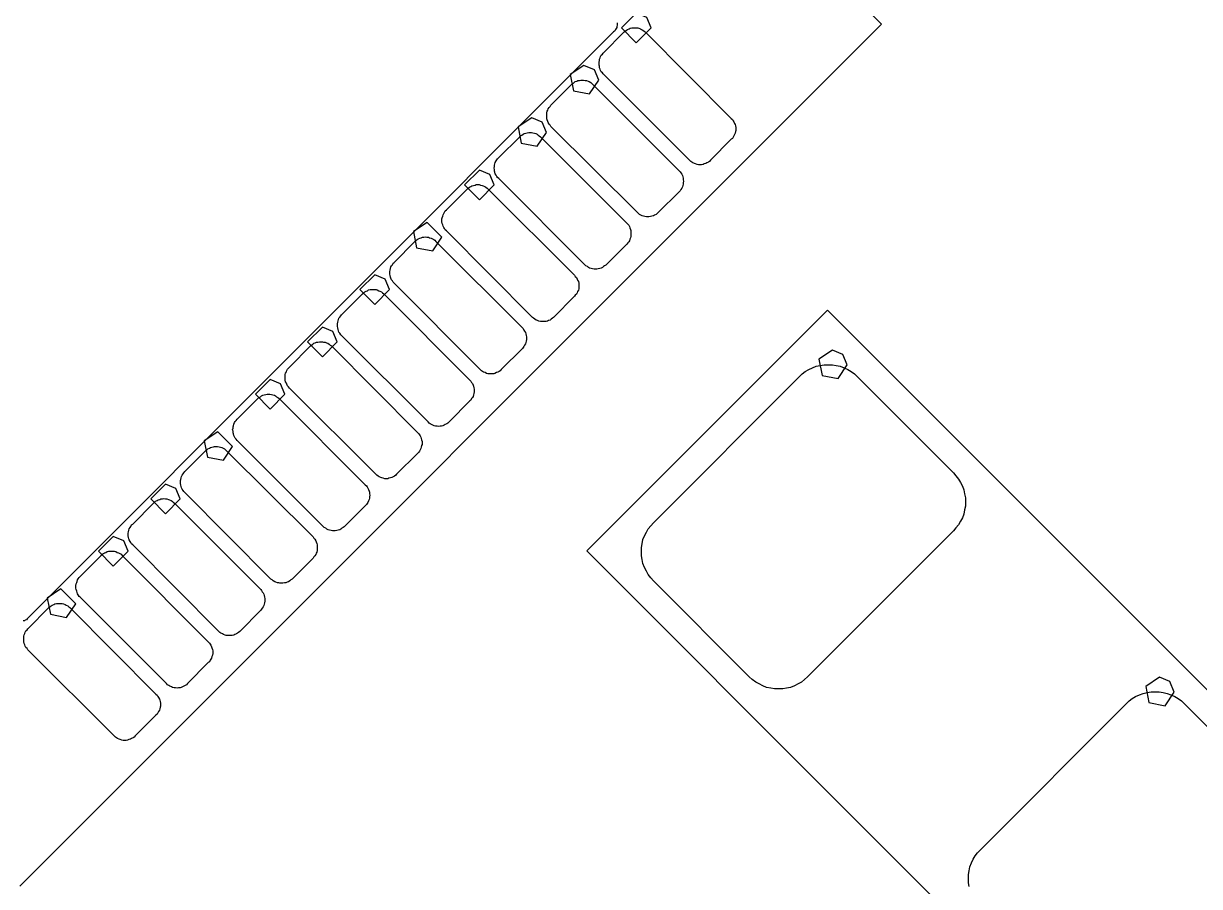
# Model space of a CAD drawing. Extents: x 114 to 258, y 8 to 198.
# Drawn here: x 189.37 to 197.32, y 144.08 to 149.91 of the extents above; entities that cross this region are included whole.
import ezdxf

# ---------------------------------------------------------------- set-up
doc = ezdxf.new("R2010")
doc.units = 0

msp = doc.modelspace()

# ---------------------------------------------------------------- linework, layer by layer
at = {"layer": 'Layer 1', "color": 7}
for points in [[(195.1736, 149.90806), (189.34938, 155.73482)], [(193.515234, 149.982152), (193.415234, 149.882152), (193.515234, 149.782152), (193.615234, 149.882152), (193.585945, 149.952863), (193.515234, 149.982152), (193.515234, 149.982152)], [(189.34938, 144.08384), (195.1736, 149.90806)], [(193.36258, 149.85472), (189.40272, 145.89486)], [(193.29146, 149.71248), (193.4337, 149.85472)], [(193.36766, 149.8598), (193.36258, 149.85472)], [(193.37274, 149.86488), (193.36766, 149.8598)], [(193.37528, 149.8725), (193.37274, 149.86488)], [(193.38036, 149.87758), (193.37528, 149.8725)], [(193.3829, 149.8852), (193.38036, 149.87758)], [(193.38544, 149.90044), (193.3829, 149.89282)], [(193.3829, 149.89282), (193.3829, 149.8852)], [(193.38544, 149.91568), (193.38544, 149.90806)], [(193.38544, 149.90806), (193.38544, 149.90044)], [(193.4337, 149.85472), (193.44132, 149.8598)], [(193.44132, 149.8598), (193.44894, 149.86742)], [(193.44894, 149.86742), (193.45656, 149.8725)], [(193.45656, 149.8725), (193.46672, 149.87504)], [(193.46672, 149.87504), (193.47434, 149.88012)], [(193.47434, 149.88012), (193.4845, 149.88266)], [(193.4845, 149.88266), (193.49466, 149.88266)], [(193.49466, 149.88266), (193.50482, 149.88266)], [(193.50482, 149.88266), (193.51498, 149.88266)], [(193.51498, 149.88266), (193.52514, 149.88266)], [(193.52514, 149.88266), (193.53276, 149.88012)], [(193.53276, 149.88012), (193.54292, 149.87504)], [(193.54292, 149.87504), (193.55054, 149.8725)], [(193.55054, 149.8725), (193.5607, 149.86742)], [(193.5607, 149.86742), (193.56832, 149.8598)], [(193.56832, 149.8598), (193.57594, 149.85472)], [(193.57594, 149.85472), (194.1576, 149.27052)], [(193.26606, 149.67184), (193.27114, 149.67946)], [(193.27114, 149.67946), (193.27368, 149.68962)], [(193.27368, 149.68962), (193.27876, 149.69724)], [(193.27876, 149.69724), (193.28638, 149.70486)], [(193.28638, 149.70486), (193.29146, 149.71248)], [(193.161666, 149.628584), (193.069278, 149.566852), (193.090955, 149.457873), (193.199934, 149.436196), (193.261666, 149.528584), (193.232377, 149.599295), (193.161666, 149.628584), (193.161666, 149.628584)], [(193.26352, 149.65152), (193.26606, 149.66168)], [(193.26352, 149.64136), (193.26352, 149.65152)], [(193.26352, 149.6312), (193.26352, 149.64136)], [(193.26606, 149.62358), (193.26352, 149.6312)], [(193.26606, 149.66168), (193.26606, 149.67184)], [(193.26606, 149.61342), (193.26606, 149.62358)], [(193.27114, 149.60326), (193.26606, 149.61342)], [(193.27368, 149.59564), (193.27114, 149.60326)], [(193.09588, 149.51436), (193.1035, 149.51944)], [(193.1035, 149.51944), (193.11366, 149.52198)], [(193.11366, 149.52198), (193.12128, 149.52706)], [(193.12128, 149.52706), (193.13144, 149.52706)], [(193.13144, 149.52706), (193.1416, 149.5296)], [(193.1416, 149.5296), (193.15176, 149.5296)], [(193.15176, 149.5296), (193.15938, 149.5296)], [(193.15938, 149.5296), (193.16954, 149.52706)], [(193.16954, 149.52706), (193.1797, 149.52706)], [(193.1797, 149.52706), (193.18986, 149.52198)], [(193.18986, 149.52198), (193.19748, 149.51944)], [(193.19748, 149.51944), (193.20764, 149.51436)], [(193.27876, 149.58548), (193.27368, 149.59564)], [(193.28638, 149.57786), (193.27876, 149.58548)], [(193.29146, 149.57278), (193.28638, 149.57786)], [(193.87566, 148.98858), (193.29146, 149.57278)], [(192.9384, 149.35942), (193.08064, 149.50166)], [(193.08064, 149.50166), (193.08826, 149.50674)], [(193.08826, 149.50674), (193.09588, 149.51436)], [(193.20764, 149.51436), (193.21526, 149.50674)], [(193.21526, 149.50674), (193.22034, 149.50166)], [(193.22034, 149.50166), (193.80454, 148.91746)], [(192.91046, 149.30862), (192.913, 149.31878)], [(192.91046, 149.29846), (192.91046, 149.30862)], [(192.91046, 149.2883), (192.91046, 149.29846)], [(192.91046, 149.27814), (192.91046, 149.2883)], [(192.913, 149.31878), (192.91808, 149.3264)], [(192.91808, 149.3264), (192.92062, 149.33656)], [(192.92062, 149.33656), (192.9257, 149.34418)], [(192.9257, 149.34418), (192.93332, 149.3518)], [(192.93332, 149.3518), (192.9384, 149.35942)], [(192.808352, 149.275016), (192.715964, 149.213284), (192.737641, 149.104305), (192.84662, 149.082628), (192.908352, 149.175016), (192.879063, 149.245727), (192.808352, 149.275016), (192.808352, 149.275016)], [(192.91046, 149.26798), (192.91046, 149.27814)], [(192.913, 149.26036), (192.91046, 149.26798)], [(192.91808, 149.2502), (192.913, 149.26036)], [(192.92062, 149.24258), (192.91808, 149.2502)], [(192.9257, 149.23242), (192.92062, 149.24258)], [(192.93332, 149.2248), (192.9257, 149.23242)], [(192.9384, 149.21718), (192.93332, 149.2248)], [(193.5226, 148.63552), (192.9384, 149.21718)], [(194.1576, 149.27052), (194.16522, 149.2629)], [(194.16522, 149.2629), (194.1703, 149.25528)], [(194.1703, 149.25528), (194.17538, 149.24766)], [(194.17538, 149.24766), (194.18046, 149.2375)], [(194.18046, 149.2375), (194.183, 149.22988)], [(194.183, 149.22988), (194.18554, 149.21972)], [(194.18554, 149.21972), (194.18808, 149.20956)], [(194.18808, 149.20956), (194.18808, 149.1994)], [(192.58534, 149.00636), (192.72758, 149.14606)], [(192.72758, 149.14606), (192.73266, 149.15368)], [(192.73266, 149.15368), (192.74282, 149.15876)], [(192.74282, 149.15876), (192.75044, 149.16384)], [(192.75044, 149.16384), (192.75806, 149.16892)], [(192.75806, 149.16892), (192.76822, 149.17146)], [(192.76822, 149.17146), (192.77838, 149.174)], [(192.77838, 149.174), (192.78854, 149.17654)], [(192.78854, 149.17654), (192.79616, 149.17654)], [(192.79616, 149.17654), (192.80632, 149.17654)], [(192.80632, 149.17654), (192.81648, 149.174)], [(192.81648, 149.174), (192.82664, 149.17146)], [(192.82664, 149.17146), (192.8368, 149.16892)], [(192.8368, 149.16892), (192.84442, 149.16384)], [(192.84442, 149.16384), (192.85204, 149.15876)], [(192.85204, 149.15876), (192.85966, 149.15368)], [(192.85966, 149.15368), (192.86728, 149.14606)], [(192.86728, 149.14606), (193.45148, 148.5644)], [(194.1576, 149.13082), (194.0179, 148.98858)], [(194.16522, 149.1359), (194.1576, 149.13082)], [(194.1703, 149.14352), (194.16522, 149.1359)], [(194.17538, 149.15368), (194.1703, 149.14352)], [(194.18046, 149.1613), (194.17538, 149.15368)], [(194.183, 149.17146), (194.18046, 149.1613)], [(194.18554, 149.18162), (194.183, 149.17146)], [(194.18808, 149.18924), (194.18554, 149.18162)], [(194.18808, 149.1994), (194.18808, 149.18924)], [(192.5574, 148.95556), (192.55994, 148.96318)], [(192.55994, 148.96318), (192.56248, 148.97334)], [(192.56248, 148.97334), (192.56756, 148.9835)], [(192.56756, 148.9835), (192.57264, 148.99112)], [(192.57264, 148.99112), (192.57772, 148.99874)], [(192.57772, 148.99874), (192.58534, 149.00636)], [(193.88328, 148.98096), (193.87566, 148.98858)], [(193.8909, 148.97588), (193.88328, 148.98096)], [(193.89852, 148.9708), (193.8909, 148.97588)], [(193.90868, 148.96572), (193.89852, 148.9708)], [(193.9163, 148.96318), (193.90868, 148.96572)], [(193.92646, 148.96064), (193.9163, 148.96318)], [(193.97472, 148.96318), (193.9671, 148.96064)], [(193.98488, 148.96572), (193.97472, 148.96318)], [(193.9925, 148.9708), (193.98488, 148.96572)], [(194.00266, 148.97588), (193.9925, 148.9708)], [(194.01028, 148.98096), (194.00266, 148.97588)], [(194.0179, 148.98858), (194.01028, 148.98096)], [(192.454784, 148.921448), (192.354784, 148.821448), (192.454784, 148.721448), (192.554784, 148.821448), (192.525495, 148.892159), (192.454784, 148.921448), (192.454784, 148.921448)], [(192.55486, 148.93524), (192.5574, 148.9454)], [(192.5574, 148.92508), (192.55486, 148.93524)], [(192.5574, 148.9454), (192.5574, 148.95556)], [(192.5574, 148.91492), (192.5574, 148.92508)], [(192.55994, 148.9073), (192.5574, 148.91492)], [(192.56248, 148.89714), (192.55994, 148.9073)], [(192.56756, 148.88698), (192.56248, 148.89714)], [(192.57264, 148.87936), (192.56756, 148.88698)], [(193.80454, 148.91746), (193.81216, 148.90984)], [(193.81216, 148.90984), (193.81724, 148.90222)], [(193.81724, 148.90222), (193.82232, 148.8946)], [(193.82232, 148.8946), (193.8274, 148.88444)], [(193.8274, 148.88444), (193.82994, 148.87682)], [(193.93662, 148.9581), (193.92646, 148.96064)], [(193.94678, 148.9581), (193.93662, 148.9581)], [(193.95694, 148.9581), (193.94678, 148.9581)], [(193.9671, 148.96064), (193.95694, 148.9581)], [(192.3796, 148.80062), (192.38722, 148.8057)], [(192.38722, 148.8057), (192.39738, 148.81078)], [(192.39738, 148.81078), (192.405, 148.81586)], [(192.405, 148.81586), (192.41516, 148.8184)], [(192.41516, 148.8184), (192.42532, 148.82094)], [(192.42532, 148.82094), (192.43294, 148.82348)], [(192.43294, 148.82348), (192.4431, 148.82348)], [(192.4431, 148.82348), (192.45326, 148.82348)], [(192.45326, 148.82348), (192.46342, 148.82094)], [(192.46342, 148.82094), (192.47358, 148.8184)], [(192.47358, 148.8184), (192.4812, 148.81586)], [(192.4812, 148.81586), (192.49136, 148.81078)], [(192.49136, 148.81078), (192.49898, 148.8057)], [(192.49898, 148.8057), (192.5066, 148.80062)], [(192.57772, 148.87174), (192.57264, 148.87936)], [(192.58534, 148.86412), (192.57772, 148.87174)], [(193.16954, 148.27992), (192.58534, 148.86412)], [(193.8274, 148.80824), (193.82232, 148.80062)], [(193.82994, 148.8184), (193.8274, 148.80824)], [(193.82994, 148.87682), (193.83248, 148.86666)], [(193.83248, 148.82602), (193.82994, 148.8184)], [(193.83248, 148.86666), (193.83248, 148.8565)], [(193.83248, 148.8565), (193.83502, 148.84634)], [(193.83502, 148.84634), (193.83248, 148.83618)], [(193.83248, 148.83618), (193.83248, 148.82602)], [(192.23228, 148.6533), (192.37198, 148.793)], [(192.37198, 148.793), (192.3796, 148.80062)], [(192.5066, 148.80062), (192.51422, 148.793)], [(192.51422, 148.793), (193.09842, 148.21134)], [(193.80454, 148.77522), (193.6623, 148.63552)], [(193.81216, 148.78284), (193.80454, 148.77522)], [(193.81724, 148.79046), (193.81216, 148.78284)], [(193.82232, 148.80062), (193.81724, 148.79046)], [(192.21958, 148.63806), (192.22466, 148.64568)], [(192.22466, 148.64568), (192.23228, 148.6533)], [(192.101216, 148.56788), (192.008828, 148.506148), (192.030505, 148.397169), (192.139484, 148.375492), (192.201216, 148.46788), (192.101216, 148.56788), (192.101216, 148.56788)], [(192.2018, 148.59234), (192.20434, 148.59996)], [(192.2018, 148.58218), (192.2018, 148.59234)], [(192.2018, 148.57202), (192.2018, 148.58218)], [(192.20434, 148.56186), (192.2018, 148.57202)], [(192.20434, 148.59996), (192.20688, 148.61012)], [(192.20688, 148.61012), (192.20942, 148.62028)], [(192.20942, 148.62028), (192.2145, 148.6279)], [(192.2145, 148.6279), (192.21958, 148.63806)], [(193.53022, 148.6279), (193.5226, 148.63552)], [(193.53784, 148.62282), (193.53022, 148.6279)], [(193.54546, 148.61774), (193.53784, 148.62282)], [(193.55562, 148.61266), (193.54546, 148.61774)], [(193.56324, 148.61012), (193.55562, 148.61266)], [(193.5734, 148.60758), (193.56324, 148.61012)], [(193.58356, 148.60504), (193.5734, 148.60758)], [(193.59372, 148.60504), (193.58356, 148.60504)], [(193.60134, 148.60504), (193.59372, 148.60504)], [(193.6115, 148.60758), (193.60134, 148.60504)], [(193.62166, 148.61012), (193.6115, 148.60758)], [(193.63182, 148.61266), (193.62166, 148.61012)], [(193.63944, 148.61774), (193.63182, 148.61266)], [(193.6496, 148.62282), (193.63944, 148.61774)], [(193.65722, 148.6279), (193.6496, 148.62282)], [(193.6623, 148.63552), (193.65722, 148.6279)], [(192.20688, 148.5517), (192.20434, 148.56186)], [(192.20942, 148.54408), (192.20688, 148.5517)], [(192.2145, 148.53392), (192.20942, 148.54408)], [(192.21958, 148.5263), (192.2145, 148.53392)], [(192.22466, 148.51868), (192.21958, 148.5263)], [(192.23228, 148.51106), (192.22466, 148.51868)], [(192.81394, 147.92686), (192.23228, 148.51106)], [(193.45148, 148.5644), (193.4591, 148.55678)], [(193.4591, 148.55678), (193.46418, 148.54916)], [(193.46418, 148.54916), (193.46926, 148.54154)], [(193.46926, 148.54154), (193.4718, 148.53138)], [(193.4718, 148.53138), (193.47688, 148.52122)], [(193.47688, 148.52122), (193.47942, 148.5136)], [(193.47942, 148.5136), (193.47942, 148.50344)], [(193.47942, 148.50344), (193.47942, 148.49328)], [(193.47942, 148.49328), (193.47942, 148.48312)], [(191.87922, 148.2977), (192.01892, 148.43994)], [(192.01892, 148.43994), (192.02654, 148.44756)], [(192.02654, 148.44756), (192.03416, 148.45264)], [(192.03416, 148.45264), (192.04178, 148.45772)], [(192.04178, 148.45772), (192.05194, 148.4628)], [(192.05194, 148.4628), (192.0621, 148.46534)], [(192.0621, 148.46534), (192.06972, 148.46788)], [(192.06972, 148.46788), (192.07988, 148.46788)], [(192.07988, 148.46788), (192.09004, 148.47042)], [(192.09004, 148.47042), (192.1002, 148.46788)], [(192.1002, 148.46788), (192.11036, 148.46788)], [(192.11036, 148.46788), (192.11798, 148.46534)], [(192.11798, 148.46534), (192.12814, 148.4628)], [(192.12814, 148.4628), (192.1383, 148.45772)], [(192.1383, 148.45772), (192.14592, 148.45264)], [(192.14592, 148.45264), (192.15354, 148.44756)], [(192.15354, 148.44756), (192.16116, 148.43994)], [(192.16116, 148.43994), (192.74536, 147.85574)], [(193.45148, 148.42216), (193.30924, 148.27992)], [(193.4591, 148.42978), (193.45148, 148.42216)], [(193.46418, 148.4374), (193.4591, 148.42978)], [(193.46926, 148.44502), (193.46418, 148.4374)], [(193.4718, 148.45518), (193.46926, 148.44502)], [(193.47688, 148.46534), (193.4718, 148.45518)], [(193.47942, 148.47296), (193.47688, 148.46534)], [(193.47942, 148.48312), (193.47942, 148.47296)], [(191.85128, 148.2469), (191.85382, 148.25706)], [(191.85382, 148.25706), (191.85636, 148.26722)], [(191.85636, 148.26722), (191.86144, 148.27484)], [(191.86144, 148.27484), (191.86652, 148.28246)], [(191.86652, 148.28246), (191.8716, 148.29262)], [(191.8716, 148.29262), (191.87922, 148.2977)], [(193.17462, 148.27484), (193.16954, 148.27992)], [(193.18478, 148.26976), (193.17462, 148.27484)], [(193.1924, 148.26468), (193.18478, 148.26976)], [(193.20002, 148.2596), (193.1924, 148.26468)], [(193.21018, 148.25706), (193.20002, 148.2596)], [(193.22034, 148.25452), (193.21018, 148.25706)], [(193.2305, 148.25198), (193.22034, 148.25452)], [(193.23812, 148.25198), (193.2305, 148.25198)], [(193.24828, 148.25198), (193.23812, 148.25198)], [(193.25844, 148.25452), (193.24828, 148.25198)], [(193.2686, 148.25706), (193.25844, 148.25452)], [(193.27876, 148.2596), (193.2686, 148.25706)], [(193.28638, 148.26468), (193.27876, 148.2596)], [(193.294, 148.26976), (193.28638, 148.26468)], [(193.30162, 148.27484), (193.294, 148.26976)], [(193.30924, 148.27992), (193.30162, 148.27484)], [(191.747648, 148.214312), (191.647648, 148.114312), (191.747648, 148.014312), (191.847648, 148.114312), (191.818359, 148.185023), (191.747648, 148.214312), (191.747648, 148.214312)], [(191.84874, 148.23674), (191.85128, 148.2469)], [(191.84874, 148.22912), (191.84874, 148.23674)], [(191.84874, 148.21896), (191.84874, 148.22912)], [(191.85128, 148.2088), (191.84874, 148.21896)], [(191.85382, 148.19864), (191.85128, 148.2088)], [(191.85636, 148.19102), (191.85382, 148.19864)], [(191.86144, 148.18086), (191.85636, 148.19102)], [(191.86652, 148.17324), (191.86144, 148.18086)], [(191.8716, 148.16562), (191.86652, 148.17324)], [(193.09842, 148.21134), (193.1035, 148.20372)], [(193.1035, 148.20372), (193.11112, 148.1961)], [(193.11112, 148.1961), (193.1162, 148.18594)], [(193.1162, 148.18594), (193.11874, 148.17832)], [(193.11874, 148.17832), (193.12382, 148.16816)], [(193.12382, 148.16816), (193.12636, 148.158)], [(191.66586, 148.08688), (191.67348, 148.09196)], [(191.67348, 148.09196), (191.6811, 148.09958)], [(191.6811, 148.09958), (191.68872, 148.10466)], [(191.68872, 148.10466), (191.69888, 148.1072)], [(191.69888, 148.1072), (191.7065, 148.11228)], [(191.7065, 148.11228), (191.71666, 148.11482)], [(191.71666, 148.11482), (191.72682, 148.11482)], [(191.72682, 148.11482), (191.73698, 148.11482)], [(191.73698, 148.11482), (191.74714, 148.11482)], [(191.74714, 148.11482), (191.7573, 148.11482)], [(191.7573, 148.11482), (191.76492, 148.11228)], [(191.76492, 148.11228), (191.77508, 148.1072)], [(191.77508, 148.1072), (191.7827, 148.10466)], [(191.7827, 148.10466), (191.79286, 148.09958)], [(191.79286, 148.09958), (191.80048, 148.09196)], [(191.80048, 148.09196), (191.8081, 148.08688)], [(191.87922, 148.158), (191.8716, 148.16562)], [(192.46088, 147.5738), (191.87922, 148.158)], [(193.1162, 148.09196), (193.11112, 148.08434)], [(193.11874, 148.10212), (193.1162, 148.09196)], [(193.12382, 148.10974), (193.11874, 148.10212)], [(193.12636, 148.1199), (193.12382, 148.10974)], [(193.12636, 148.158), (193.12636, 148.15038)], [(193.12636, 148.15038), (193.12636, 148.14022)], [(193.12636, 148.14022), (193.12636, 148.13006)], [(193.12636, 148.13006), (193.12636, 148.1199)], [(191.52362, 147.94464), (191.66586, 148.08688)], [(191.8081, 148.08688), (192.38976, 147.50268)], [(193.09842, 148.0691), (192.95618, 147.92686)], [(193.1035, 148.07672), (193.09842, 148.0691)], [(193.11112, 148.08434), (193.1035, 148.07672)], [(191.51092, 147.9294), (191.51854, 147.93702)], [(191.51854, 147.93702), (191.52362, 147.94464)], [(193.18224, 146.34952), (194.80784, 147.97512)], [(194.80784, 147.97512), (198.31558, 144.46992)], [(191.39408, 147.860744), (191.29408, 147.760744), (191.39408, 147.660744), (191.49408, 147.760744), (191.464791, 147.831455), (191.39408, 147.860744), (191.39408, 147.860744)], [(191.49568, 147.88368), (191.49822, 147.89384)], [(191.49568, 147.87352), (191.49568, 147.88368)], [(191.49568, 147.8659), (191.49568, 147.87352)], [(191.49822, 147.85574), (191.49568, 147.8659)], [(191.49822, 147.89384), (191.50076, 147.904)], [(191.50076, 147.84558), (191.49822, 147.85574)], [(191.50076, 147.904), (191.5033, 147.91162)], [(191.5033, 147.91162), (191.50584, 147.92178)], [(191.50584, 147.92178), (191.51092, 147.9294)], [(192.74536, 147.85574), (192.75044, 147.85066)], [(192.75044, 147.85066), (192.75552, 147.8405)], [(192.82156, 147.92178), (192.81394, 147.92686)], [(192.82918, 147.91416), (192.82156, 147.92178)], [(192.83934, 147.90908), (192.82918, 147.91416)], [(192.84696, 147.90654), (192.83934, 147.90908)], [(192.85712, 147.90146), (192.84696, 147.90654)], [(192.86728, 147.89892), (192.85712, 147.90146)], [(192.8749, 147.89892), (192.86728, 147.89892)], [(192.88506, 147.89892), (192.8749, 147.89892)], [(192.89522, 147.89892), (192.88506, 147.89892)], [(192.90538, 147.89892), (192.89522, 147.89892)], [(192.91554, 147.90146), (192.90538, 147.89892)], [(192.92316, 147.90654), (192.91554, 147.90146)], [(192.93332, 147.90908), (192.92316, 147.90654)], [(192.94094, 147.91416), (192.93332, 147.90908)], [(192.94856, 147.92178), (192.94094, 147.91416)], [(192.95618, 147.92686), (192.94856, 147.92178)], [(191.5033, 147.83542), (191.50076, 147.84558)], [(191.50584, 147.8278), (191.5033, 147.83542)], [(191.51092, 147.82018), (191.50584, 147.8278)], [(191.51854, 147.81002), (191.51092, 147.82018)], [(191.52362, 147.80494), (191.51854, 147.81002)], [(192.10782, 147.22074), (191.52362, 147.80494)], [(192.75552, 147.8405), (192.7606, 147.83288)], [(192.7606, 147.83288), (192.76568, 147.82526)], [(192.76568, 147.82526), (192.76822, 147.8151)], [(192.76822, 147.8151), (192.77076, 147.80494)], [(192.77076, 147.80494), (192.7733, 147.79478)], [(192.7733, 147.777), (192.77076, 147.76684)], [(192.7733, 147.79478), (192.7733, 147.78716)], [(192.7733, 147.78716), (192.7733, 147.777)], [(191.17056, 147.59158), (191.3128, 147.73382)], [(191.3128, 147.73382), (191.32042, 147.7389)], [(191.32042, 147.7389), (191.32804, 147.74652)], [(191.32804, 147.74652), (191.33566, 147.7516)], [(191.33566, 147.7516), (191.34582, 147.75414)], [(191.34582, 147.75414), (191.35344, 147.75922)], [(191.35344, 147.75922), (191.3636, 147.75922)], [(191.3636, 147.75922), (191.37376, 147.76176)], [(191.37376, 147.76176), (191.38392, 147.76176)], [(191.38392, 147.76176), (191.39408, 147.76176)], [(191.39408, 147.76176), (191.4017, 147.75922)], [(191.4017, 147.75922), (191.41186, 147.75922)], [(191.41186, 147.75922), (191.42202, 147.75414)], [(191.42202, 147.75414), (191.42964, 147.7516)], [(191.42964, 147.7516), (191.4398, 147.74652)], [(191.4398, 147.74652), (191.44742, 147.7389)], [(191.44742, 147.7389), (191.45504, 147.73382)], [(191.45504, 147.73382), (192.0367, 147.14962)], [(192.74536, 147.71604), (192.60312, 147.5738)], [(192.75044, 147.72366), (192.74536, 147.71604)], [(192.75552, 147.73128), (192.75044, 147.72366)], [(192.7606, 147.7389), (192.75552, 147.73128)], [(192.76568, 147.74906), (192.7606, 147.7389)], [(192.76822, 147.75668), (192.76568, 147.74906)], [(192.77076, 147.76684), (192.76822, 147.75668)], [(194.841622, 147.705296), (194.749234, 147.643564), (194.770911, 147.534585), (194.87989, 147.512908), (194.941622, 147.605296), (194.912333, 147.676007), (194.841622, 147.705296), (194.841622, 147.705296)], [(191.14262, 147.54078), (191.14516, 147.55094)], [(191.14262, 147.53062), (191.14262, 147.54078)], [(191.14516, 147.55094), (191.15024, 147.55856)], [(191.15024, 147.55856), (191.15278, 147.56872)], [(191.15278, 147.56872), (191.15786, 147.57634)], [(191.15786, 147.57634), (191.16548, 147.58396)], [(191.16548, 147.58396), (191.17056, 147.59158)], [(192.4685, 147.56618), (192.46088, 147.5738)], [(192.47612, 147.5611), (192.4685, 147.56618)], [(192.48374, 147.55602), (192.47612, 147.5611)], [(192.4939, 147.55348), (192.48374, 147.55602)], [(192.50406, 147.5484), (192.4939, 147.55348)], [(192.51168, 147.54586), (192.50406, 147.5484)], [(192.52184, 147.54586), (192.51168, 147.54586)], [(192.532, 147.54586), (192.52184, 147.54586)], [(192.54216, 147.54586), (192.532, 147.54586)], [(192.55232, 147.54586), (192.54216, 147.54586)], [(192.55994, 147.5484), (192.55232, 147.54586)], [(192.5701, 147.55348), (192.55994, 147.5484)], [(192.58026, 147.55602), (192.5701, 147.55348)], [(192.58788, 147.5611), (192.58026, 147.55602)], [(192.5955, 147.56618), (192.58788, 147.5611)], [(192.60312, 147.5738), (192.5955, 147.56618)], [(194.61734, 147.52554), (194.63766, 147.54586)], [(194.63766, 147.54586), (194.65798, 147.5611)], [(194.65798, 147.5611), (194.68084, 147.5738)], [(194.68084, 147.5738), (194.70624, 147.5865)], [(194.70624, 147.5865), (194.73164, 147.59666)], [(194.73164, 147.59666), (194.75958, 147.60174)], [(194.75958, 147.60174), (194.78498, 147.60682)], [(194.78498, 147.60682), (194.81292, 147.60682)], [(194.81292, 147.60682), (194.84086, 147.60682)], [(194.84086, 147.60682), (194.86626, 147.60174)], [(194.86626, 147.60174), (194.8942, 147.59666)], [(194.8942, 147.59666), (194.9196, 147.5865)], [(194.9196, 147.5865), (194.945, 147.5738)], [(194.945, 147.5738), (194.96786, 147.5611)], [(194.96786, 147.5611), (194.99072, 147.54586)], [(194.99072, 147.54586), (195.01104, 147.52554)], [(191.040512, 147.507176), (190.940512, 147.407176), (191.040512, 147.307176), (191.140512, 147.407176), (191.111223, 147.477887), (191.040512, 147.507176), (191.040512, 147.507176)], [(191.14262, 147.52046), (191.14262, 147.53062)], [(191.14262, 147.5103), (191.14262, 147.52046)], [(191.14262, 147.50268), (191.14262, 147.5103)], [(191.14516, 147.49252), (191.14262, 147.50268)], [(191.15024, 147.48236), (191.14516, 147.49252)], [(191.15278, 147.47474), (191.15024, 147.48236)], [(191.15786, 147.46458), (191.15278, 147.47474)], [(191.16548, 147.45696), (191.15786, 147.46458)], [(191.17056, 147.44934), (191.16548, 147.45696)], [(192.38976, 147.50268), (192.39738, 147.49506)], [(192.39738, 147.49506), (192.40246, 147.48744)], [(192.40246, 147.48744), (192.40754, 147.47982)], [(192.40754, 147.47982), (192.41262, 147.46966)], [(192.41262, 147.46966), (192.41516, 147.46204)], [(192.41516, 147.46204), (192.4177, 147.45188)], [(193.63182, 146.54002), (194.61734, 147.52554)], [(195.01104, 147.52554), (195.65874, 146.87784)], [(190.8175, 147.23852), (190.95974, 147.38076)], [(190.95974, 147.38076), (190.96482, 147.38584)], [(190.96482, 147.38584), (190.97498, 147.39092)], [(190.97498, 147.39092), (190.9826, 147.396)], [(190.9826, 147.396), (190.99022, 147.40108)], [(190.99022, 147.40108), (191.00038, 147.40362)], [(191.00038, 147.40362), (191.01054, 147.40616)], [(191.01054, 147.40616), (191.0207, 147.4087)], [(191.0207, 147.4087), (191.02832, 147.4087)], [(191.02832, 147.4087), (191.03848, 147.4087)], [(191.03848, 147.4087), (191.04864, 147.40616)], [(191.04864, 147.40616), (191.0588, 147.40362)], [(191.0588, 147.40362), (191.06896, 147.40108)], [(191.06896, 147.40108), (191.07658, 147.396)], [(191.07658, 147.396), (191.0842, 147.39092)], [(191.0842, 147.39092), (191.09182, 147.38584)], [(191.09182, 147.38584), (191.09944, 147.38076)], [(191.09944, 147.38076), (191.68364, 146.79656)], [(191.75476, 146.86768), (191.17056, 147.44934)], [(192.40246, 147.37822), (192.39738, 147.36806)], [(192.40754, 147.38584), (192.40246, 147.37822)], [(192.41262, 147.39346), (192.40754, 147.38584)], [(192.41516, 147.40362), (192.41262, 147.39346)], [(192.4177, 147.41378), (192.41516, 147.40362)], [(192.4177, 147.45188), (192.42024, 147.44172)], [(192.42024, 147.42394), (192.4177, 147.41378)], [(192.42024, 147.44172), (192.42024, 147.43156)], [(192.42024, 147.43156), (192.42024, 147.42394)], [(192.38976, 147.36298), (192.25006, 147.22074)], [(192.39738, 147.36806), (192.38976, 147.36298)], [(190.79464, 147.2055), (190.79972, 147.21566)], [(190.79972, 147.21566), (190.8048, 147.22328)], [(190.8048, 147.22328), (190.80988, 147.2309)], [(190.80988, 147.2309), (190.8175, 147.23852)], [(192.11544, 147.21312), (192.10782, 147.22074)], [(192.25006, 147.22074), (192.24244, 147.21312)], [(190.686944, 147.153608), (190.594556, 147.091876), (190.616233, 146.982897), (190.725212, 146.96122), (190.786944, 147.053608), (190.686944, 147.153608), (190.686944, 147.153608)], [(190.78702, 147.1674), (190.78956, 147.17756)], [(190.78956, 147.15724), (190.78702, 147.1674)], [(190.78956, 147.18772), (190.7921, 147.19534)], [(190.78956, 147.17756), (190.78956, 147.18772)], [(190.78956, 147.14708), (190.78956, 147.15724)], [(190.7921, 147.13946), (190.78956, 147.14708)], [(190.7921, 147.19534), (190.79464, 147.2055)], [(190.79464, 147.1293), (190.7921, 147.13946)], [(192.0367, 147.14962), (192.04432, 147.142)], [(192.04432, 147.142), (192.0494, 147.13438)], [(192.12306, 147.20804), (192.11544, 147.21312)], [(192.13068, 147.20296), (192.12306, 147.20804)], [(192.14084, 147.19788), (192.13068, 147.20296)], [(192.14846, 147.19534), (192.14084, 147.19788)], [(192.15862, 147.1928), (192.14846, 147.19534)], [(192.16878, 147.1928), (192.15862, 147.1928)], [(192.17894, 147.19026), (192.16878, 147.1928)], [(192.1891, 147.1928), (192.17894, 147.19026)], [(192.19926, 147.1928), (192.1891, 147.1928)], [(192.20688, 147.19534), (192.19926, 147.1928)], [(192.21704, 147.19788), (192.20688, 147.19534)], [(192.22466, 147.20296), (192.21704, 147.19788)], [(192.23482, 147.20804), (192.22466, 147.20296)], [(192.24244, 147.21312), (192.23482, 147.20804)], [(190.65748, 147.0531), (190.6651, 147.05564)], [(190.6651, 147.05564), (190.67526, 147.05564)], [(190.67526, 147.05564), (190.68542, 147.05564)], [(190.68542, 147.05564), (190.69558, 147.0531)], [(190.79972, 147.11914), (190.79464, 147.1293)], [(190.8048, 147.11152), (190.79972, 147.11914)], [(190.80988, 147.1039), (190.8048, 147.11152)], [(190.8175, 147.09628), (190.80988, 147.1039)], [(191.4017, 146.51208), (190.8175, 147.09628)], [(192.0494, 147.13438), (192.05448, 147.12676)], [(192.05448, 147.12676), (192.05956, 147.1166)], [(192.05956, 147.1166), (192.0621, 147.10898)], [(192.0621, 147.10898), (192.06464, 147.09882)], [(192.06464, 147.06072), (192.0621, 147.05056)], [(192.06464, 147.09882), (192.06718, 147.08866)], [(192.06718, 147.06834), (192.06464, 147.06072)], [(192.06718, 147.08866), (192.06718, 147.0785)], [(192.06718, 147.0785), (192.06718, 147.06834)], [(190.46444, 146.88546), (190.60414, 147.02516)], [(190.60414, 147.02516), (190.61176, 147.03278)], [(190.61176, 147.03278), (190.61938, 147.03786)], [(190.61938, 147.03786), (190.62954, 147.04294)], [(190.62954, 147.04294), (190.63716, 147.04802)], [(190.63716, 147.04802), (190.64732, 147.05056)], [(190.64732, 147.05056), (190.65748, 147.0531)], [(190.69558, 147.0531), (190.70574, 147.05056)], [(190.70574, 147.05056), (190.71336, 147.04802)], [(190.71336, 147.04802), (190.72352, 147.04294)], [(190.72352, 147.04294), (190.73114, 147.03786)], [(190.73114, 147.03786), (190.73876, 147.03278)], [(190.73876, 147.03278), (190.74638, 147.02516)], [(190.74638, 147.02516), (191.33058, 146.4435)], [(192.0367, 147.00738), (191.89446, 146.86768)], [(192.04432, 147.015), (192.0367, 147.00738)], [(192.0494, 147.02262), (192.04432, 147.015)], [(192.05448, 147.03278), (192.0494, 147.02262)], [(192.05956, 147.0404), (192.05448, 147.03278)], [(192.0621, 147.05056), (192.05956, 147.0404)], [(190.43396, 146.8245), (190.4365, 146.83212)], [(190.43396, 146.81434), (190.43396, 146.8245)], [(190.4365, 146.83212), (190.43904, 146.84228)], [(190.43904, 146.84228), (190.44158, 146.85244)], [(190.44158, 146.85244), (190.44666, 146.86006)], [(190.44666, 146.86006), (190.45174, 146.87022)], [(190.45174, 146.87022), (190.45682, 146.87784)], [(190.45682, 146.87784), (190.46444, 146.88546)], [(191.76238, 146.86006), (191.75476, 146.86768)], [(191.77, 146.85498), (191.76238, 146.86006)], [(191.77762, 146.8499), (191.77, 146.85498)], [(191.78778, 146.84482), (191.77762, 146.8499)], [(191.7954, 146.84228), (191.78778, 146.84482)], [(191.80556, 146.83974), (191.7954, 146.84228)], [(191.81572, 146.8372), (191.80556, 146.83974)], [(191.82588, 146.8372), (191.81572, 146.8372)], [(191.83604, 146.8372), (191.82588, 146.8372)], [(191.84366, 146.83974), (191.83604, 146.8372)], [(191.85382, 146.84228), (191.84366, 146.83974)], [(191.86398, 146.84482), (191.85382, 146.84228)], [(191.8716, 146.8499), (191.86398, 146.84482)], [(191.88176, 146.85498), (191.8716, 146.8499)], [(191.88938, 146.86006), (191.88176, 146.85498)], [(191.89446, 146.86768), (191.88938, 146.86006)], [(195.65874, 146.87784), (195.67652, 146.85752)], [(195.67652, 146.85752), (195.6943, 146.83466)], [(195.6943, 146.83466), (195.707, 146.8118)], [(190.333376, 146.80004), (190.233376, 146.70004), (190.333376, 146.60004), (190.433376, 146.70004), (190.404087, 146.770751), (190.333376, 146.80004), (190.333376, 146.80004)], [(190.43396, 146.80418), (190.43396, 146.81434)], [(190.4365, 146.79402), (190.43396, 146.80418)], [(190.43904, 146.78386), (190.4365, 146.79402)], [(190.44158, 146.77624), (190.43904, 146.78386)], [(190.44666, 146.76608), (190.44158, 146.77624)], [(190.45174, 146.75846), (190.44666, 146.76608)], [(190.45682, 146.75084), (190.45174, 146.75846)], [(190.46444, 146.74322), (190.45682, 146.75084)], [(191.0461, 146.15902), (190.46444, 146.74322)], [(191.68364, 146.79656), (191.69126, 146.78894)], [(191.69126, 146.78894), (191.69634, 146.78132)], [(191.69634, 146.78132), (191.70142, 146.7737)], [(191.70142, 146.7737), (191.7065, 146.76354)], [(191.7065, 146.76354), (191.70904, 146.75338)], [(191.70904, 146.75338), (191.71158, 146.74576)], [(191.71158, 146.74576), (191.71158, 146.7356)], [(195.707, 146.8118), (195.7197, 146.7864)], [(195.7197, 146.7864), (195.72986, 146.761)], [(195.72986, 146.761), (195.73494, 146.7356)], [(190.11138, 146.52986), (190.25108, 146.6721)], [(190.25108, 146.6721), (190.2587, 146.67972)], [(190.2587, 146.67972), (190.26632, 146.6848)], [(190.26632, 146.6848), (190.27648, 146.68988)], [(190.27648, 146.68988), (190.2841, 146.69496)], [(190.2841, 146.69496), (190.29426, 146.6975)], [(190.29426, 146.6975), (190.30188, 146.70004)], [(190.30188, 146.70004), (190.31204, 146.70004)], [(190.31204, 146.70004), (190.3222, 146.70258)], [(190.3222, 146.70258), (190.33236, 146.70004)], [(190.33236, 146.70004), (190.34252, 146.70004)], [(190.34252, 146.70004), (190.35268, 146.6975)], [(190.35268, 146.6975), (190.3603, 146.69496)], [(190.3603, 146.69496), (190.37046, 146.68988)], [(190.37046, 146.68988), (190.37808, 146.6848)], [(190.37808, 146.6848), (190.3857, 146.67972)], [(190.3857, 146.67972), (190.39332, 146.6721)], [(190.39332, 146.6721), (190.97752, 146.0879)], [(191.69126, 146.66194), (191.68364, 146.65432)], [(191.69634, 146.66956), (191.69126, 146.66194)], [(191.70142, 146.67718), (191.69634, 146.66956)], [(191.7065, 146.68734), (191.70142, 146.67718)], [(191.70904, 146.6975), (191.7065, 146.68734)], [(191.71158, 146.70512), (191.70904, 146.6975)], [(191.71158, 146.7356), (191.71412, 146.72544)], [(191.71412, 146.72544), (191.71158, 146.71528)], [(191.71158, 146.71528), (191.71158, 146.70512)], [(195.73494, 146.7356), (195.74002, 146.70766)], [(195.74002, 146.70766), (195.74002, 146.67972)], [(195.74002, 146.67972), (195.74002, 146.65178)], [(191.68364, 146.65432), (191.5414, 146.51208)], [(195.72986, 146.59844), (195.7197, 146.57304)], [(195.73494, 146.62638), (195.72986, 146.59844)], [(195.74002, 146.65178), (195.73494, 146.62638)], [(190.08598, 146.48922), (190.08852, 146.49938)], [(190.08852, 146.49938), (190.0936, 146.507)], [(190.0936, 146.507), (190.09868, 146.51462)], [(190.09868, 146.51462), (190.10376, 146.52478)], [(190.10376, 146.52478), (190.11138, 146.52986)], [(191.40678, 146.507), (191.4017, 146.51208)], [(191.41694, 146.50192), (191.40678, 146.507)], [(191.42456, 146.49684), (191.41694, 146.50192)], [(191.52616, 146.50192), (191.51854, 146.49684)], [(191.53378, 146.507), (191.52616, 146.50192)], [(191.5414, 146.51208), (191.53378, 146.507)], [(193.58356, 146.47652), (193.59626, 146.49938)], [(193.59626, 146.49938), (193.61404, 146.5197)], [(193.61404, 146.5197), (193.63182, 146.54002)], [(195.67652, 146.50446), (195.65874, 146.48414)], [(195.6943, 146.52478), (195.67652, 146.50446)], [(195.707, 146.55018), (195.6943, 146.52478)], [(195.7197, 146.57304), (195.707, 146.55018)], [(189.979808, 146.446472), (189.879808, 146.346472), (189.979808, 146.246472), (190.079808, 146.346472), (190.050519, 146.417183), (189.979808, 146.446472), (189.979808, 146.446472)], [(190.0809, 146.4689), (190.08344, 146.47906)], [(190.0809, 146.46128), (190.0809, 146.4689)], [(190.0809, 146.45112), (190.0809, 146.46128)], [(190.08344, 146.44096), (190.0809, 146.45112)], [(190.08344, 146.47906), (190.08598, 146.48922)], [(190.08598, 146.4308), (190.08344, 146.44096)], [(190.08852, 146.42318), (190.08598, 146.4308)], [(190.0936, 146.41302), (190.08852, 146.42318)], [(191.33058, 146.4435), (191.33566, 146.43588)], [(191.33566, 146.43588), (191.34328, 146.42826)], [(191.34328, 146.42826), (191.34836, 146.4181)], [(191.43218, 146.49176), (191.42456, 146.49684)], [(191.44234, 146.48922), (191.43218, 146.49176)], [(191.4525, 146.48668), (191.44234, 146.48922)], [(191.46266, 146.48414), (191.4525, 146.48668)], [(191.47028, 146.48414), (191.46266, 146.48414)], [(191.48044, 146.48414), (191.47028, 146.48414)], [(191.4906, 146.48668), (191.48044, 146.48414)], [(191.50076, 146.48922), (191.4906, 146.48668)], [(191.51092, 146.49176), (191.50076, 146.48922)], [(191.51854, 146.49684), (191.51092, 146.49176)], [(193.55562, 146.39778), (193.5607, 146.42572)], [(193.5607, 146.42572), (193.57086, 146.45112)], [(193.57086, 146.45112), (193.58356, 146.47652)], [(195.65874, 146.48414), (194.67322, 145.49862)], [(189.93104, 146.33936), (189.93866, 146.34444)], [(189.93866, 146.34444), (189.94882, 146.34698)], [(189.94882, 146.34698), (189.95898, 146.34698)], [(189.95898, 146.34698), (189.96914, 146.34698)], [(189.96914, 146.34698), (189.9793, 146.34698)], [(189.9793, 146.34698), (189.98946, 146.34698)], [(189.98946, 146.34698), (189.99708, 146.34444)], [(189.99708, 146.34444), (190.00724, 146.33936)], [(190.09868, 146.4054), (190.0936, 146.41302)], [(190.10376, 146.39778), (190.09868, 146.4054)], [(190.11138, 146.39016), (190.10376, 146.39778)], [(190.69304, 145.80596), (190.11138, 146.39016)], [(191.34836, 146.4181), (191.3509, 146.41048)], [(191.3509, 146.41048), (191.35598, 146.40032)], [(191.35598, 146.3419), (191.3509, 146.33428)], [(191.35598, 146.40032), (191.35852, 146.39016)], [(191.35852, 146.35206), (191.35598, 146.3419)], [(191.35852, 146.39016), (191.35852, 146.38254)], [(191.35852, 146.38254), (191.35852, 146.37238)], [(191.35852, 146.37238), (191.35852, 146.36222)], [(191.35852, 146.36222), (191.35852, 146.35206)], [(196.68744, 142.84178), (193.18224, 146.34952)], [(193.55054, 146.37238), (193.55562, 146.39778)], [(193.55054, 146.34444), (193.55054, 146.37238)], [(193.55054, 146.3165), (193.55054, 146.34444)], [(189.75578, 146.1768), (189.89802, 146.31904)], [(189.89802, 146.31904), (189.90564, 146.32666)], [(189.90564, 146.32666), (189.91326, 146.33174)], [(189.91326, 146.33174), (189.92088, 146.33682)], [(189.92088, 146.33682), (189.93104, 146.33936)], [(190.00724, 146.33936), (190.01486, 146.33682)], [(190.01486, 146.33682), (190.02502, 146.33174)], [(190.02502, 146.33174), (190.03264, 146.32666)], [(190.03264, 146.32666), (190.04026, 146.31904)], [(190.04026, 146.31904), (190.62192, 145.73484)], [(191.33058, 146.30126), (191.18834, 146.15902)], [(191.33566, 146.30888), (191.33058, 146.30126)], [(191.34328, 146.3165), (191.33566, 146.30888)], [(191.34836, 146.32412), (191.34328, 146.3165)], [(191.3509, 146.33428), (191.34836, 146.32412)], [(193.55562, 146.2911), (193.55054, 146.3165)], [(193.5607, 146.26316), (193.55562, 146.2911)], [(193.57086, 146.23776), (193.5607, 146.26316)], [(193.58356, 146.21236), (193.57086, 146.23776)], [(193.59626, 146.1895), (193.58356, 146.21236)], [(193.61404, 146.16664), (193.59626, 146.1895)], [(189.72784, 146.11584), (189.73038, 146.126)], [(189.72784, 146.10568), (189.72784, 146.11584)], [(189.72784, 146.09806), (189.72784, 146.10568)], [(189.73038, 146.126), (189.73292, 146.13616)], [(189.73292, 146.13616), (189.73546, 146.14378)], [(189.73546, 146.14378), (189.738, 146.15394)], [(189.738, 146.15394), (189.74308, 146.16156)], [(189.74308, 146.16156), (189.7507, 146.16918)], [(189.7507, 146.16918), (189.75578, 146.1768)], [(191.05372, 146.15394), (191.0461, 146.15902)], [(191.06134, 146.14632), (191.05372, 146.15394)], [(191.0715, 146.14124), (191.06134, 146.14632)], [(191.07912, 146.1387), (191.0715, 146.14124)], [(191.08928, 146.13362), (191.07912, 146.1387)], [(191.09944, 146.13362), (191.08928, 146.13362)], [(191.10706, 146.13108), (191.09944, 146.13362)], [(191.11722, 146.13108), (191.10706, 146.13108)], [(191.12738, 146.13108), (191.11722, 146.13108)], [(191.13754, 146.13362), (191.12738, 146.13108)], [(191.1477, 146.13362), (191.13754, 146.13362)], [(191.15532, 146.1387), (191.1477, 146.13362)], [(191.16548, 146.14124), (191.15532, 146.1387)], [(191.1731, 146.14632), (191.16548, 146.14124)], [(191.18072, 146.15394), (191.1731, 146.14632)], [(191.18834, 146.15902), (191.18072, 146.15394)], [(193.63182, 146.14632), (193.61404, 146.16664)], [(194.27952, 145.49862), (193.63182, 146.14632)], [(189.62624, 146.092904), (189.533852, 146.031172), (189.555529, 145.922193), (189.664508, 145.900516), (189.72624, 145.992904), (189.62624, 146.092904), (189.62624, 146.092904)], [(189.73038, 146.0879), (189.72784, 146.09806)], [(189.73292, 146.07774), (189.73038, 146.0879)], [(189.73546, 146.06758), (189.73292, 146.07774)], [(189.738, 146.05996), (189.73546, 146.06758)], [(189.74308, 146.05234), (189.738, 146.05996)], [(189.7507, 146.04218), (189.74308, 146.05234)], [(189.75578, 146.0371), (189.7507, 146.04218)], [(190.33998, 145.4529), (189.75578, 146.0371)], [(190.97752, 146.0879), (190.9826, 146.08282)], [(190.9826, 146.08282), (190.98768, 146.07266)], [(190.98768, 146.07266), (190.99276, 146.06504)], [(190.99276, 146.06504), (190.99784, 146.05742)], [(190.99784, 146.05742), (191.00038, 146.04726)], [(191.00038, 146.04726), (191.00292, 146.0371)], [(191.00292, 146.0371), (191.00546, 146.02694)], [(191.00546, 146.02694), (191.00546, 146.01932)], [(189.40272, 145.82374), (189.54496, 145.96598)], [(189.54496, 145.96598), (189.55258, 145.97106)], [(189.55258, 145.97106), (189.5602, 145.97868)], [(189.5602, 145.97868), (189.56782, 145.98376)], [(189.56782, 145.98376), (189.57798, 145.9863)], [(189.57798, 145.9863), (189.5856, 145.99138)], [(189.5856, 145.99138), (189.59576, 145.99392)], [(189.59576, 145.99392), (189.60592, 145.99392)], [(189.60592, 145.99392), (189.61608, 145.99392)], [(189.61608, 145.99392), (189.62624, 145.99392)], [(189.62624, 145.99392), (189.63386, 145.99392)], [(189.63386, 145.99392), (189.64402, 145.99138)], [(189.64402, 145.99138), (189.65418, 145.9863)], [(189.65418, 145.9863), (189.6618, 145.98376)], [(189.6618, 145.98376), (189.67196, 145.97868)], [(189.67196, 145.97868), (189.67958, 145.97106)], [(189.67958, 145.97106), (189.6872, 145.96598)], [(189.6872, 145.96598), (190.26886, 145.38178)], [(190.97752, 145.9482), (190.83528, 145.80596)], [(190.9826, 145.95582), (190.97752, 145.9482)], [(190.98768, 145.96344), (190.9826, 145.95582)], [(190.99276, 145.97106), (190.98768, 145.96344)], [(190.99784, 145.98122), (190.99276, 145.97106)], [(191.00038, 145.98884), (190.99784, 145.98122)], [(191.00292, 145.999), (191.00038, 145.98884)], [(191.00546, 146.00916), (191.00292, 145.999)], [(191.00546, 146.01932), (191.00546, 146.00916)], [(189.37986, 145.87708), (189.37224, 145.87708)], [(189.38494, 145.88216), (189.37986, 145.87708)], [(189.39256, 145.8847), (189.38494, 145.88216)], [(189.39764, 145.88978), (189.39256, 145.8847)], [(189.40272, 145.89486), (189.39764, 145.88978)], [(189.37732, 145.7831), (189.3824, 145.79072)], [(189.3824, 145.79072), (189.38494, 145.80088)], [(189.38494, 145.80088), (189.39002, 145.8085)], [(189.39002, 145.8085), (189.39764, 145.81612)], [(189.39764, 145.81612), (189.40272, 145.82374)], [(190.70066, 145.79834), (190.69304, 145.80596)], [(190.70828, 145.79326), (190.70066, 145.79834)], [(190.71844, 145.78818), (190.70828, 145.79326)], [(190.72606, 145.78564), (190.71844, 145.78818)], [(190.73622, 145.78056), (190.72606, 145.78564)], [(190.80226, 145.78564), (190.79464, 145.78056)], [(190.81242, 145.78818), (190.80226, 145.78564)], [(190.82004, 145.79326), (190.81242, 145.78818)], [(190.82766, 145.79834), (190.82004, 145.79326)], [(190.83528, 145.80596), (190.82766, 145.79834)], [(189.37478, 145.77294), (189.37732, 145.7831)], [(189.37478, 145.76278), (189.37478, 145.77294)], [(189.37478, 145.75262), (189.37478, 145.76278)], [(189.37478, 145.74246), (189.37478, 145.75262)], [(189.37478, 145.73484), (189.37478, 145.74246)], [(189.37732, 145.72468), (189.37478, 145.73484)], [(189.3824, 145.71452), (189.37732, 145.72468)], [(189.38494, 145.7069), (189.3824, 145.71452)], [(189.39002, 145.69674), (189.38494, 145.7069)], [(190.62192, 145.73484), (190.62954, 145.72722)], [(190.62954, 145.72722), (190.63462, 145.7196)], [(190.63462, 145.7196), (190.6397, 145.71198)], [(190.6397, 145.71198), (190.64478, 145.70182)], [(190.74384, 145.77802), (190.73622, 145.78056)], [(190.754, 145.77802), (190.74384, 145.77802)], [(190.76416, 145.77802), (190.754, 145.77802)], [(190.77432, 145.77802), (190.76416, 145.77802)], [(190.78448, 145.77802), (190.77432, 145.77802)], [(190.79464, 145.78056), (190.78448, 145.77802)], [(189.39764, 145.68912), (189.39002, 145.69674)], [(189.40272, 145.6815), (189.39764, 145.68912)], [(189.98692, 145.09984), (189.40272, 145.6815)], [(190.64478, 145.62562), (190.6397, 145.618)], [(190.64478, 145.70182), (190.64732, 145.6942)], [(190.64732, 145.63578), (190.64478, 145.62562)], [(190.64732, 145.6942), (190.64986, 145.68404)], [(190.64986, 145.64594), (190.64732, 145.63578)], [(190.64986, 145.68404), (190.6524, 145.67388)], [(190.6524, 145.6561), (190.64986, 145.64594)], [(190.6524, 145.67388), (190.6524, 145.66372)], [(190.6524, 145.66372), (190.6524, 145.6561)], [(190.62192, 145.59514), (190.48222, 145.4529)], [(190.62954, 145.60022), (190.62192, 145.59514)], [(190.63462, 145.61038), (190.62954, 145.60022)], [(190.6397, 145.618), (190.63462, 145.61038)], [(194.29984, 145.48084), (194.27952, 145.49862)], [(194.3227, 145.46306), (194.29984, 145.48084)], [(194.6529, 145.48084), (194.63258, 145.46306)], [(194.67322, 145.49862), (194.6529, 145.48084)], [(197.051422, 145.49575), (196.959034, 145.434018), (196.980711, 145.325039), (197.08969, 145.303362), (197.151422, 145.39575), (197.122133, 145.466461), (197.051422, 145.49575), (197.051422, 145.49575)], [(190.3476, 145.44528), (190.33998, 145.4529)], [(190.35522, 145.4402), (190.3476, 145.44528)], [(190.36284, 145.43512), (190.35522, 145.4402)], [(190.373, 145.43004), (190.36284, 145.43512)], [(190.38062, 145.4275), (190.373, 145.43004)], [(190.39078, 145.42496), (190.38062, 145.4275)], [(190.40094, 145.42496), (190.39078, 145.42496)], [(190.4111, 145.42242), (190.40094, 145.42496)], [(190.42126, 145.42496), (190.4111, 145.42242)], [(190.43142, 145.42496), (190.42126, 145.42496)], [(190.43904, 145.4275), (190.43142, 145.42496)], [(190.4492, 145.43004), (190.43904, 145.4275)], [(190.45682, 145.43512), (190.4492, 145.43004)], [(190.46698, 145.4402), (190.45682, 145.43512)], [(190.4746, 145.44528), (190.46698, 145.4402)], [(190.48222, 145.4529), (190.4746, 145.44528)], [(194.34556, 145.45036), (194.3227, 145.46306)], [(194.37096, 145.43766), (194.34556, 145.45036)], [(194.39636, 145.4275), (194.37096, 145.43766)], [(194.4243, 145.42242), (194.39636, 145.4275)], [(194.4497, 145.41734), (194.4243, 145.42242)], [(194.47764, 145.41734), (194.4497, 145.41734)], [(194.50558, 145.41734), (194.47764, 145.41734)], [(194.53098, 145.42242), (194.50558, 145.41734)], [(194.55892, 145.4275), (194.53098, 145.42242)], [(194.58432, 145.43766), (194.55892, 145.4275)], [(194.60972, 145.45036), (194.58432, 145.43766)], [(194.63258, 145.46306), (194.60972, 145.45036)], [(196.91604, 145.3767), (196.94144, 145.38686)], [(196.94144, 145.38686), (196.96938, 145.39194)], [(196.96938, 145.39194), (196.99478, 145.39702)], [(196.99478, 145.39702), (197.02272, 145.39702)], [(197.02272, 145.39702), (197.05066, 145.39702)], [(197.05066, 145.39702), (197.07606, 145.39194)], [(197.07606, 145.39194), (197.104, 145.38686)], [(197.104, 145.38686), (197.1294, 145.3767)], [(190.26886, 145.38178), (190.27648, 145.37416)], [(190.27648, 145.37416), (190.28156, 145.36654)], [(190.28156, 145.36654), (190.28664, 145.35892)], [(190.28664, 145.35892), (190.29172, 145.34876)], [(190.29172, 145.34876), (190.29426, 145.34114)], [(190.29426, 145.34114), (190.2968, 145.33098)], [(190.2968, 145.33098), (190.29934, 145.32082)], [(190.29934, 145.32082), (190.29934, 145.31066)], [(190.29934, 145.31066), (190.29934, 145.3005)], [(195.84162, 144.33022), (196.82714, 145.31574)], [(196.82714, 145.31574), (196.84746, 145.33606)], [(196.84746, 145.33606), (196.86778, 145.3513)], [(196.86778, 145.3513), (196.89064, 145.36654)], [(196.89064, 145.36654), (196.91604, 145.3767)], [(197.1294, 145.3767), (197.1548, 145.36654)], [(197.1548, 145.36654), (197.17766, 145.3513)], [(197.17766, 145.3513), (197.20052, 145.33606)], [(197.20052, 145.33606), (197.22084, 145.31574)], [(197.22084, 145.31574), (197.86854, 144.66804)], [(190.26886, 145.23954), (190.12916, 145.09984)], [(190.27648, 145.24716), (190.26886, 145.23954)], [(190.28156, 145.25478), (190.27648, 145.24716)], [(190.28664, 145.26494), (190.28156, 145.25478)], [(190.29172, 145.27256), (190.28664, 145.26494)], [(190.29426, 145.28272), (190.29172, 145.27256)], [(190.2968, 145.29288), (190.29426, 145.28272)], [(190.29934, 145.3005), (190.2968, 145.29288)], [(189.99454, 145.09222), (189.98692, 145.09984)], [(190.00216, 145.08714), (189.99454, 145.09222)], [(190.00978, 145.08206), (190.00216, 145.08714)], [(190.01994, 145.07698), (190.00978, 145.08206)], [(190.02756, 145.07444), (190.01994, 145.07698)], [(190.03772, 145.0719), (190.02756, 145.07444)], [(190.04788, 145.06936), (190.03772, 145.0719)], [(190.05804, 145.06936), (190.04788, 145.06936)], [(190.0682, 145.06936), (190.05804, 145.06936)], [(190.07582, 145.0719), (190.0682, 145.06936)], [(190.08598, 145.07444), (190.07582, 145.0719)], [(190.09614, 145.07698), (190.08598, 145.07444)], [(190.10376, 145.08206), (190.09614, 145.07698)], [(190.11392, 145.08714), (190.10376, 145.08206)], [(190.12154, 145.09222), (190.11392, 145.08714)], [(190.12916, 145.09984), (190.12154, 145.09222)], [(195.79336, 144.26672), (195.80606, 144.28958)], [(195.80606, 144.28958), (195.8213, 144.3099)], [(195.8213, 144.3099), (195.84162, 144.33022)], [(195.76542, 144.18798), (195.7705, 144.21592)], [(195.7705, 144.21592), (195.78066, 144.24132)], [(195.78066, 144.24132), (195.79336, 144.26672)], [(195.76034, 144.16258), (195.76542, 144.18798)], [(195.76034, 144.13464), (195.76034, 144.16258)], [(195.76034, 144.1067), (195.76034, 144.13464)], [(195.76542, 144.0813), (195.76034, 144.1067)]]:
    msp.add_lwpolyline(points, dxfattribs=at)

doc.saveas('drawing.dxf')
